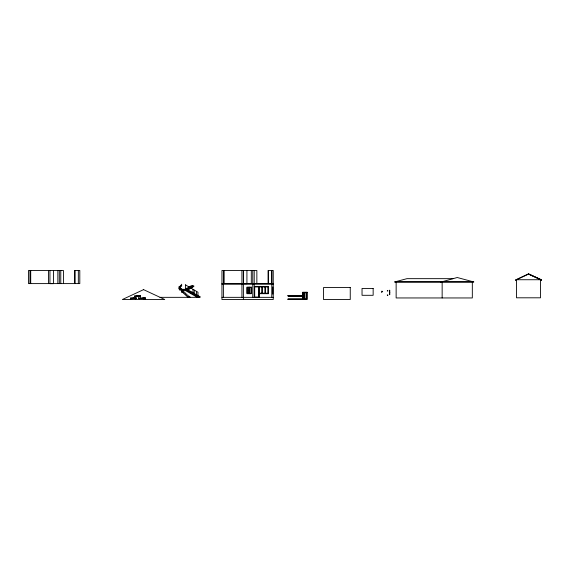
<?xml version="1.0" encoding="UTF-8"?>
<svg xmlns="http://www.w3.org/2000/svg" width="570" height="570" viewBox="0 0 570 570"><rect width="100%" height="100%" fill="white"/><g stroke="black" fill="none" stroke-linecap="round" stroke-linejoin="round"><path stroke-width="0.85" d="M243.397 299.528L243.39 270.472L243.39 283.603M258.958 293.692L258.958 297.341L258.958 293.692L268.498 293.692L268.498 286.397L254.22 286.397M287.921 295.581L302.121 295.545L287.921 295.545L287.921 295.908L302.121 295.908L302.121 295.545M288.021 299.528L288.021 299.015L302.121 299.015L302.121 299.528L288.021 299.528L288.021 299.115L302.121 299.115M134.684 298.203C134.007 299.656 134.99 297.141 134.321 298.153M138.845 296.151C138.211 297.483 139.101 295.004 138.482 296.101M140.491 298.274C139.914 299.599 140.676 297.198 140.127 298.224M142.778 298.274C142.13 299.62 143.091 297.091 142.415 298.224M389.638 290.693C389.78 287.822 389.773 297.091 389.652 294.206M182.379 290.044L182.379 289.439L188.656 289.439L193.757 286.518L193.757 285.791L192.482 285.791L192.482 287.252L189.931 287.252L189.931 288.705L187.38 288.705L187.38 290.771M185.841 289.681L192.225 286.397L192.225 285.67L190.95 285.67L190.95 286.397L189.675 286.397L189.675 287.13L188.399 287.13L188.399 287.857L187.117 287.857L187.117 288.584L185.841 288.584L185.841 290.044M516.505 279.735L528.511 274.134L540.517 279.735L540.517 297.804L516.505 297.804L516.505 279.735L540.517 279.735M389.638 291.548L389.638 291.185M182.92 291.505L179.094 288.221L180.369 287.672L179.094 287.358L180.369 287.13L181.645 286.033L181.645 284.209M440.724 282.136L457.233 277.512L473.748 281.943L394.711 281.943L406.966 278.659L452.979 278.659M144.937 298.701L145.037 297.668C143.612 297.861 146.141 297.141 145.364 298.766M144.78 298.188L145.037 298.188M516.505 280.39L515.629 280.39L515.629 279.927M540.517 280.39L541.393 280.39L541.393 279.927M394.711 281.943L473.748 281.943M221.944 283.603L273.237 283.603M243.39 283.661L246.924 283.661L246.924 270.472M221.944 284.209L273.237 284.209M181.645 285.306L180.369 285.306L180.369 288.584L181.645 288.584L181.645 292.367L182.92 292.595M180.369 286.397L179.094 286.397L179.094 289.083L180.369 289.318M193.757 286.518L191.207 286.518L191.207 287.978L188.656 287.978L188.656 289.439M261.936 286.881L259.2 286.881L259.2 293.208L261.936 293.208M265.278 286.881L268.014 286.881L268.014 293.208L265.278 293.208M179.094 288.221L180.369 288.221M185.841 289.318L179.571 289.318L179.571 290.044L188.656 290.044L188.656 291.505M181.645 289.681L182.92 289.681L182.92 291.868L184.195 291.868L184.195 292.959L185.471 292.959L185.471 294.056L186.746 294.056L186.746 295.153L188.029 295.153L188.029 296.243L189.304 296.243L189.304 297.341M249.168 290.116L249.168 290.8M387.308 290.657L387.828 290.657M181.645 290.771L182.92 290.771M387.308 291.021L387.828 291.021M304.893 292.716L306.596 292.716L306.596 299.036L304.893 299.036M387.294 294.939L387.842 294.939M387.294 295.303L387.842 295.303M288.292 296.4L288.669 296.4M289.382 296.4L289.767 296.4M290.479 296.4L290.857 296.4M291.569 296.4L291.954 296.4M292.666 296.4L293.044 296.4M293.757 296.4L294.141 296.4M294.854 296.4L295.239 296.4M295.944 296.4L296.329 296.4M297.041 296.4L297.426 296.4M298.131 296.4L298.516 296.4M299.229 296.4L299.613 296.4M300.319 296.4L300.704 296.4M301.416 296.4L301.801 296.4M288.27 296.493L288.691 296.493M289.361 296.493L289.788 296.493M290.458 296.493L290.878 296.493M291.548 296.493L291.975 296.493M292.645 296.493L293.065 296.493M293.735 296.493L294.163 296.493M294.833 296.493L295.253 296.493M295.93 296.493L296.35 296.493M297.02 296.493L297.44 296.493M298.117 296.493L298.538 296.493M299.207 296.493L299.628 296.493M300.305 296.493L300.725 296.493M301.395 296.493L301.815 296.493M188.656 296.607L189.931 296.607L189.931 297.341M160.013 297.341L200.141 297.341L200.141 296.607L197.327 296.607L197.327 295.88M221.944 297.341L273.237 297.341M144.31 298.766C143.163 299.784 143.426 297.348 144.046 298.174M145.364 298.737L144.374 298.473L144.744 298.701M144.239 298.73L144.046 297.96L143.918 298.766M528.511 273.921L541.5 279.891L528.511 273.835L515.558 279.956M184.566 290.044L197.327 297.341M135.567 296.5C136.202 295.374 136.223 296.592 135.51 296.443M143.996 298.124L143.847 298.766M181.645 291.505L188.029 297.341M136.7 296.044C135.845 296.97 137.22 296.079 136.85 295.581C137.612 297.782 135.197 295.894 136.7 295.994M185.464 284.736L185.692 285.142M472.323 282.136L472.323 297.953L396.136 297.953L396.136 282.136M442.149 282.136L442.149 297.953M304.893 292.474L304.893 299.286M272.809 286.881L272.809 294.177M271.776 270.472L271.776 283.603M271.776 284.209L271.776 297.341M271.776 270.472L271.776 283.603M268.527 270.472L268.527 283.603M268.071 283.603L268.071 270.472L273.237 270.472L273.237 299.528L221.944 299.528L221.944 270.472L256.856 270.472L256.856 283.603M265.278 286.639L265.278 293.45M261.936 286.639L261.936 293.45M258.716 297.341L258.716 286.639L254.462 286.639L254.462 297.341M254.213 270.472L254.213 283.603M254.22 284.209L254.22 297.341M252.752 270.472L252.752 283.603M252.759 284.209L252.759 297.341M251.299 270.472L251.299 283.603M249.111 287.13L249.111 293.692M241.929 270.472L241.929 283.603M241.936 284.209L241.936 297.341M224.153 270.472L224.153 283.603M223.397 270.472L223.397 283.603M223.404 284.209L223.404 297.341M198.866 297.341L198.866 295.88L196.052 295.88L196.052 295.153M198.609 296.607L198.609 297.341M197.968 296.607L197.968 292.232L185.578 284.936L185.578 289.318M196.572 291.548L196.572 295.88M196.315 295.88L196.315 294.419L193.501 294.419L193.501 293.692M195.033 295.153L195.033 293.692L192.225 293.692L192.225 292.959M194.776 294.419L194.776 295.153L197.59 295.153L197.59 296.607L193.757 294.419L193.757 292.959L190.95 292.959L190.95 292.232M194.263 290.194L194.263 294.419M192.988 289.439L192.988 293.692M191.207 292.959L191.207 291.505L188.399 291.505L188.399 290.771M189.675 291.505L189.675 292.232L192.482 292.232L192.482 293.692L189.931 292.232L189.931 290.771L187.117 290.771L187.117 290.044M182.749 289.439L182.749 290.044M139.493 296.635C139.565 293.557 140.498 297.583 139.094 296.599C139.166 295.673 139.472 295.623 139.401 296.635M135.332 298.694C135.389 295.566 136.351 299.685 134.933 298.652C135.04 297.74 135.297 297.675 135.24 298.694M132.418 298.694C134.05 297.262 131.392 297.604 132.347 298.694M78.339 270.472L78.332 283.603M75.083 270.472L75.083 283.603M74.627 283.603L74.627 270.472L79.8 270.472L79.8 283.603L28.5 283.603L28.5 270.472L63.42 270.472L63.42 283.603M60.776 270.472L60.776 283.603M59.316 270.472L59.316 283.603M57.855 270.472L57.855 283.603M53.48 270.472L53.48 283.661L49.946 283.661L49.946 270.472M48.493 270.472L48.493 283.603M30.709 270.472L30.709 283.603M29.961 270.472L29.961 283.603M389.638 292.154A1.589 1.589 0 0 1 389.652 293.237M142.051 298.124C142.108 299.699 141.645 297.882 142.073 298.082M131.207 298.381C131.121 299.492 131.67 296.82 131.207 298.381M135.368 296.329C135.24 297.454 135.852 294.768 135.368 296.329M131.82 298.409C131.007 299.578 132.154 296.949 131.82 298.409M382.67 291.363L381.551 292.503L381.551 291.242L382.67 291.363M130.416 298.267C130.929 298.274 131.292 298.423 130.794 298.986C129.846 298.73 130.943 297.291 130.416 298.267M134.577 296.215C135.118 296.272 135.432 296.25 134.955 296.934C133.943 296.607 135.161 295.253 134.577 296.215M133.95 298.495L133.808 297.654L133.95 298.495M138.111 296.443L137.969 295.595L138.111 296.443M138.888 298.566L138.745 297.725L138.888 298.566M141.025 298.566L140.883 297.725L141.025 298.566M143.312 298.566L143.17 297.725L143.312 298.566M133.544 298.302C133.002 299.392 132.803 297.177 133.544 298.302M137.705 296.243C137.085 297.355 136.957 295.103 137.705 296.243M135.852 298.331C136.871 299.713 136.273 296.022 135.852 298.331M140.006 296.272C140.989 297.69 140.427 293.928 140.006 296.272M139.693 298.68C138.268 298.801 140.249 297.177 139.65 298.73M143.569 289.638L122.358 299.528L164.773 299.528L143.569 289.638M268.256 286.639L258.958 286.639L258.958 293.45L268.256 293.45L268.256 286.639M258.474 286.881L254.705 286.881L254.705 297.098L258.474 297.098L258.474 286.881M265.036 286.881L262.179 286.881L262.179 293.208L265.036 293.208L265.036 286.881M251.299 287.13L246.924 287.13L246.924 293.692L251.299 293.692L251.299 287.13M248.876 287.536L247.202 287.536L247.202 293.279L248.876 293.279L248.876 287.536M251.028 287.536L249.354 287.536L249.354 293.279L251.028 293.279L251.028 287.536M350.251 287.551L323.511 287.551L323.511 299.528L350.251 299.528L350.251 287.551M373.151 288.434L362.036 288.434L362.036 295.303L373.151 295.303L373.151 288.434M307.08 292.232L302.706 292.232L302.706 299.528L307.08 299.528L307.08 292.232M306.838 292.474L302.948 292.474L302.948 299.286L306.838 299.286L306.838 292.474M304.651 292.716L303.19 292.716L303.19 299.036L304.651 299.036L304.651 292.716"/></g></svg>
